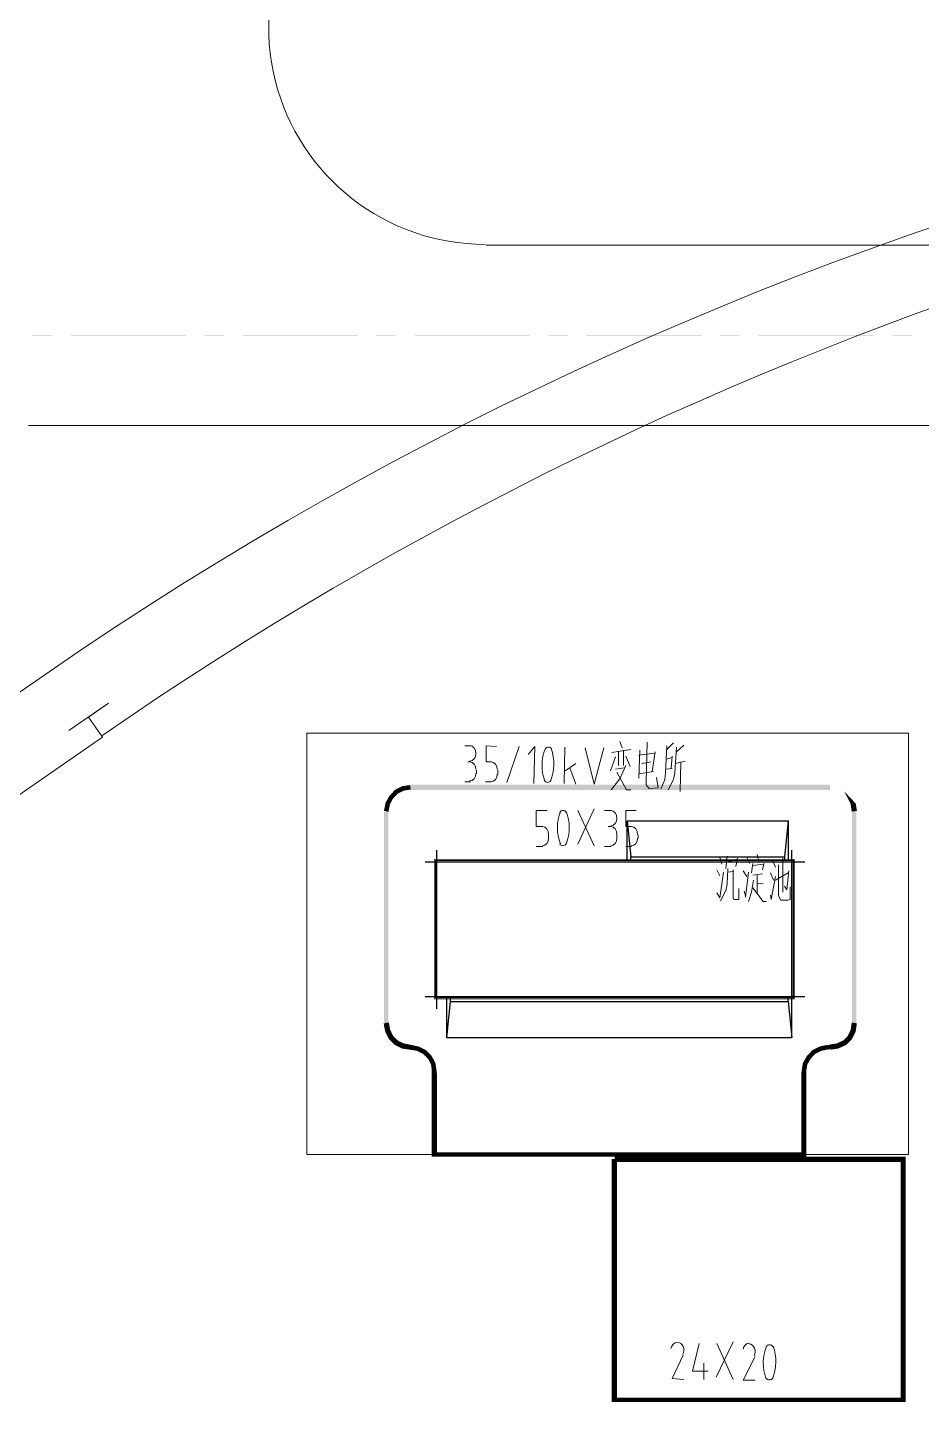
# Model space of a CAD drawing. Header units: millimetres. Extents: x 2315 to 4619, y 1334 to 1897.
# Drawn here: x 3323.9 to 3398.1, y 1520.7 to 1636.6 of the extents above; entities that cross this region are included whole.
import ezdxf

# ---------------------------------------------------------------- set-up
doc = ezdxf.new("R2010")
doc.units = ezdxf.units.MM
for name, color, linetype, true_color in [('PDF_COLU_TEXT_JZ', 9, 'Continuous', 0x808080), ('PDF_DOTE', 9, 'Continuous', 0x808080), ('PDF_P-地面', 9, 'Continuous', 0x808080), ('PDF_房建专业布置图', 9, 'Continuous', 0x808080), ('PDF_站场道路', 7, 'Continuous', 0x957000), ('PDF_转运站初步方案', 7, 'Continuous', 0x00b85c)]:
    doc.layers.add(name, color=color, linetype=linetype, true_color=true_color)

msp = doc.modelspace()

# ---------------------------------------------------------------- hatches: boundary and pattern name
at = {"layer": 'PDF_站场道路', "transparency": 33554559}
for points in [[(3324.29, 1611.08), (3324.29, 1611.02), (3325.88, 1611.02), (3325.88, 1611.08)], [(3327.46, 1611.08), (3327.46, 1611.02), (3336.99, 1611.02), (3336.99, 1611.08)], [(3338.58, 1611.08), (3338.58, 1611.02), (3340.17, 1611.02), (3340.17, 1611.08)], [(3341.76, 1611.08), (3341.76, 1611.02), (3351.29, 1611.02), (3351.29, 1611.08)], [(3352.87, 1611.08), (3352.87, 1611.02), (3354.46, 1611.02), (3354.46, 1611.08)], [(3356.05, 1611.08), (3356.05, 1611.02), (3365.58, 1611.02), (3365.58, 1611.08)], [(3367.17, 1611.08), (3367.17, 1611.02), (3368.76, 1611.02), (3368.76, 1611.08)], [(3370.34, 1611.08), (3370.34, 1611.02), (3379.87, 1611.02), (3379.87, 1611.08)], [(3381.46, 1611.08), (3381.46, 1611.02), (3383.05, 1611.02), (3383.05, 1611.08)], [(3384.64, 1611.08), (3384.64, 1611.02), (3394.17, 1611.02), (3394.17, 1611.08)], [(3395.75, 1611.08), (3395.75, 1611.02), (3397.34, 1611.02), (3397.34, 1611.08)]]:
    msp.add_hatch(color=256, dxfattribs=at).paths.add_polyline_path(points)
at = {"layer": 'PDF_转运站初步方案', "true_color": 0x00a5dd, "transparency": 33554559}
for points in [[(3355.68, 1573.7), (3355.68, 1573.28), (3390.56, 1573.28), (3390.56, 1573.7)], [(3353.49, 1553.91), (3353.85, 1553.91), (3353.85, 1571.5), (3353.49, 1571.5)], [(3392.76, 1571.5), (3392.39, 1571.5), (3392.39, 1553.91), (3392.76, 1553.91)], [(3390.56, 1551.71), (3390.56, 1552.08), (3390.38, 1552.08), (3390.38, 1551.71)]]:
    msp.add_hatch(color=142, dxfattribs=at).paths.add_polyline_path(points)

# ---------------------------------------------------------------- linework, layer by layer
at = {"layer": 'PDF_COLU_TEXT_JZ', "lineweight": 0}
msp.add_lwpolyline([(3357.76, 1567.41), (3387.51, 1567.41), (3387.51, 1555.99), (3357.76, 1555.99)], close=True, dxfattribs=at)
at = {"layer": 'PDF_DOTE', "lineweight": 25}
for points in [[(3357.88, 1555.07), (3357.88, 1568.27)], [(3387.39, 1555.07), (3387.39, 1568.27)], [(3356.91, 1567.29), (3388.48, 1567.29)], [(3356.91, 1556.11), (3388.48, 1556.11)]]:
    msp.add_lwpolyline(points, dxfattribs=at)
at = {"layer": 'PDF_P-地面', "lineweight": 25}
for points in [[(3373.7, 1567.41), (3373.7, 1570.71), (3387.08, 1570.71), (3387.08, 1567.41)], [(3373.7, 1570.71), (3374.01, 1567.72)], [(3387.08, 1570.71), (3386.77, 1567.72)], [(3374.01, 1567.41), (3374.01, 1567.72), (3386.77, 1567.72), (3386.77, 1567.41)], [(3358.68, 1555.99), (3358.68, 1552.69), (3387.39, 1552.69), (3387.39, 1555.99)], [(3358.98, 1555.68), (3358.68, 1552.69)], [(3358.98, 1555.99), (3358.98, 1555.68), (3387.08, 1555.68), (3387.08, 1555.99)], [(3387.08, 1555.68), (3387.39, 1552.69)]]:
    msp.add_lwpolyline(points, dxfattribs=at)
at = {"layer": 'PDF_房建专业布置图', "lineweight": 0}
msp.add_lwpolyline([(3357.67, 1567.5, 0.0611, 0.0611, 0), (3387.57, 1567.5, 0.122, 0.122, 0), (3387.57, 1555.9, 0.0611, 0.0611, 0), (3357.67, 1555.9, 0.0611, 0.0611, 0)], format="xyseb", close=True, dxfattribs=at)
at = {"layer": 'PDF_站场道路', "lineweight": 9}
for points in [[(3361.98, 1618.54), (4057.87, 1618.54)], [(3323.92, 1603.57), (4289.31, 1603.57)]]:
    msp.add_lwpolyline(points, dxfattribs=at)
msp.add_arc((3361.89, 1636.6), 17.99, 117.9987, 270, dxfattribs=at)
at = {"layer": 'PDF_转运站初步方案', "color": 142, "lineweight": 18, "true_color": 0x00a5dd}
msp.add_lwpolyline([(3327.28, 1578.22), (3330.58, 1580.48), (3328.93, 1579.32), (3330.09, 1577.67), (3247.33, 1520.38), (3239.94, 1515.43), (3232.42, 1510.73), (3224.79, 1506.21), (3217.03, 1501.93), (3209.15, 1497.9), (3201.15, 1494.11), (3193.03, 1490.57), (3184.78, 1487.21), (3176.47, 1484.16), (3168.04, 1481.35), (3159.55, 1478.72), (3151, 1476.4), (3142.39, 1474.32), (3111.85, 1467.48)], dxfattribs=at)
msp.add_lwpolyline([(3347.07, 1577.98), (3397.1, 1577.98), (3397.1, 1542.98), (3347.07, 1542.98)], close=True, dxfattribs=at)
at = {"layer": 'PDF_转运站初步方案', "color": 142, "lineweight": 5, "true_color": 0x00a5dd}
for points in [[(3360.2, 1576.94), (3360.75, 1576.94)], [(3362.46, 1575.6), (3361.98, 1575.6), (3361.98, 1576.94), (3362.83, 1576.88)], [(3363.69, 1573.89), (3364.72, 1576.88)], [(3365.95, 1573.82), (3366.01, 1576.88), (3365.46, 1576.21)], [(3373.09, 1577.31), (3373.28, 1576.76)], [(3375.35, 1577.25), (3375.29, 1573.89), (3375.29, 1573.7), (3375.35, 1573.58), (3375.54, 1573.4), (3376.27, 1573.46), (3376.15, 1574.31)], [(3377, 1576.94), (3376.88, 1574.68), (3376.82, 1574.13), (3376.51, 1573.34)], [(3377.55, 1577.18), (3376.94, 1576.57)], [(3378.41, 1577), (3377.8, 1576.45)], [(3368.45, 1573.82), (3368.51, 1576.82)], [(3370.22, 1576.76), (3370.95, 1573.76), (3371.75, 1576.76)], [(3372.73, 1576.02), (3372.3, 1574.86)], [(3372.42, 1576.39), (3374.01, 1576.63)], [(3372.97, 1576.45), (3372.97, 1575.29)], [(3373.4, 1576.57), (3373.4, 1575.29)], [(3373.58, 1576.08), (3373.95, 1575.23)], [(3374.74, 1576.57), (3374.68, 1574.25)], [(3374.68, 1576.15), (3375.96, 1576.33)], [(3376.02, 1576.45), (3375.78, 1574.8)], [(3376.94, 1575.84), (3377.43, 1575.96)], [(3377.8, 1576.82), (3377.67, 1574.68), (3377.55, 1574.13), (3377.12, 1573.28)], [(3377.43, 1576.08), (3377.37, 1575.05)], [(3360.69, 1575.6), (3360.45, 1575.6)], [(3361.18, 1574.92), (3361.18, 1574.62)], [(3362.95, 1574.56), (3362.95, 1574.92)], [(3369.43, 1575.47), (3368.45, 1574.8)], [(3368.94, 1575.11), (3369.43, 1573.76)], [(3373.58, 1575.29), (3373.09, 1574.19), (3372.36, 1573.28)], [(3372.73, 1574.99), (3373.46, 1575.11)], [(3372.85, 1574.74), (3373.64, 1573.28), (3374.01, 1573.28)], [(3375.9, 1574.8), (3374.68, 1574.62)], [(3374.92, 1575.47), (3375.66, 1575.6)], [(3376.88, 1574.99), (3377.43, 1575.05)], [(3377.73, 1575.47), (3378.53, 1575.66)], [(3378.16, 1575.6), (3378.1, 1573.15)], [(3360.69, 1573.95), (3360.2, 1573.95)], [(3361.91, 1573.95), (3362.4, 1573.95)], [(3366.68, 1570.22), (3366.13, 1570.22), (3366.13, 1571.56), (3367.05, 1571.56)], [(3369.61, 1568.76), (3370.95, 1571.69)], [(3369.61, 1571.56), (3370.95, 1568.63)], [(3371.81, 1571.56), (3372.36, 1571.56)], [(3374.07, 1570.22), (3373.58, 1570.22), (3373.58, 1571.56), (3374.44, 1571.56)], [(3372.36, 1570.22), (3372.12, 1570.22)], [(3367.17, 1569.24), (3367.17, 1569.55)], [(3372.85, 1569.55), (3372.85, 1569.24)], [(3374.62, 1569.24), (3374.62, 1569.55)], [(3366.13, 1568.57), (3366.68, 1568.57)], [(3372.36, 1568.57), (3371.81, 1568.57)], [(3373.58, 1568.57), (3374.07, 1568.57)], [(3381.4, 1567.66), (3381.58, 1567.11)], [(3382.01, 1567.78), (3381.89, 1566.74)], [(3383.66, 1567.66), (3383.9, 1567.17)], [(3384.51, 1567.9), (3384.64, 1567.29)], [(3381.16, 1566.62), (3381.4, 1566.13)], [(3382.07, 1566.68), (3382.01, 1565.46), (3381.89, 1564.85)], [(3381.95, 1567.29), (3382.87, 1567.47)], [(3382.07, 1566.74), (3382.07, 1566.43), (3382.5, 1566.5)], [(3382.5, 1566.62), (3382.5, 1564.3), (3382.56, 1564.17), (3382.99, 1564.17), (3382.99, 1565.09)], [(3382.87, 1567.59), (3382.74, 1566.92)], [(3383.35, 1566.56), (3383.66, 1566.07)], [(3384.15, 1567.17), (3384.03, 1566.37)], [(3384.15, 1566.98), (3385, 1567.11)], [(3385.06, 1567.17), (3384.94, 1566.62)], [(3385.8, 1567.35), (3386.04, 1566.86)], [(3386.29, 1567.04), (3386.29, 1564.48), (3386.47, 1564.11), (3387.08, 1564.11), (3387.26, 1564.17), (3387.26, 1565.21)], [(3386.65, 1567.59), (3386.65, 1564.78)], [(3387.14, 1566.56), (3386.96, 1564.97), (3386.77, 1565.27)], [(3381.16, 1564.72), (3381.4, 1564.3), (3381.7, 1566.43)], [(3383.54, 1564.36), (3383.78, 1566.43)], [(3384.21, 1565.76), (3384.03, 1564.78), (3383.78, 1563.99)], [(3384.15, 1566.19), (3384.94, 1566.31)], [(3384.51, 1566.19), (3384.51, 1564.72)], [(3384.51, 1565.46), (3385, 1565.52)], [(3385.61, 1566.37), (3385.86, 1565.76)], [(3386.04, 1566.07), (3385.68, 1564.17), (3385.61, 1564.54)], [(3386.04, 1565.76), (3387.08, 1566.37)], [(3381.89, 1564.91), (3381.46, 1564.05)], [(3383.42, 1564.85), (3383.54, 1564.48)], [(3384.15, 1565.15), (3385, 1563.99), (3385.25, 1563.99)], [(3379.69, 1527.28), (3379.14, 1524.96), (3380.42, 1524.96)], [(3381.09, 1524.47), (3382.5, 1527.4)], [(3381.16, 1527.28), (3382.5, 1524.29)], [(3378.35, 1526.3), (3377.43, 1524.35), (3378.41, 1524.29)], [(3384.33, 1526.18), (3383.35, 1524.23), (3384.33, 1524.23)], [(3380.06, 1525.63), (3380.06, 1524.29)]]:
    msp.add_lwpolyline(points, dxfattribs=at)
at = {"layer": 'PDF_转运站初步方案', "color": 142, "lineweight": 0, "true_color": 0x00a5dd}
for points, const_width in [([(3355.68, 1573.49), (3355.07, 1573.4), (3354.52, 1573.12), (3354.07, 1572.66), (3353.79, 1572.11), (3353.67, 1571.5)], 0.382), ([(3390.56, 1551.9), (3391.17, 1551.99), (3391.78, 1552.26), (3392.21, 1552.69), (3392.49, 1553.27), (3392.58, 1553.91)], 0.435)]:
    msp.add_lwpolyline(points, dxfattribs=dict(at, const_width=const_width))
for points in [[(3392.58, 1571.5, 0.437, 0.437, 0), (3392.49, 1572.11, 0.384, 0.384, 0), (3392.21, 1572.66, 0, 0, 0), (3391.78, 1573.12, 0, 0, 0), (3391.17, 1573.4, 0, 0, 0), (3390.56, 1573.49, 0, 0, 0)], [(3390.38, 1551.9, 0.382, 0.382, 0), (3389.77, 1551.77, 0.382, 0.382, 0), (3389.22, 1551.5, 0.382, 0.382, 0), (3388.79, 1551.04, 0.382, 0.382, 0), (3388.48, 1550.49, 0.382, 0.382, 0), (3388.39, 1549.88, 0.428, 0.428, 0), (3388.39, 1542.98, 0.366, 0.366, 0), (3357.67, 1542.98, 0.428, 0.428, 0), (3357.67, 1549.88, 0.382, 0.382, 0), (3357.58, 1550.49, 0.382, 0.382, 0), (3357.3, 1551.04, 0.382, 0.382, 0), (3356.84, 1551.5, 0.382, 0.382, 0), (3356.3, 1551.77, 0.382, 0.382, 0), (3355.68, 1551.9, 0.437, 0.437, 0), (3355.07, 1551.99, 0.437, 0.437, 0), (3354.52, 1552.26, 0.437, 0.437, 0), (3354.07, 1552.69, 0.437, 0.437, 0), (3353.79, 1553.27, 0.437, 0.437, 0), (3353.67, 1553.91, 0, 0, 0)], [(3372.66, 1542.58, 0.428, 0.428, 0), (3396.64, 1542.58, 0.428, 0.428, 0), (3396.64, 1522.58, 0.366, 0.366, 0), (3372.63, 1522.58, 0.428, 0.428, 0), (3372.63, 1542.61, 0, 0, 0)]]:
    msp.add_lwpolyline(points, format="xyseb", dxfattribs=at)
msp.add_lwpolyline([(3355.68, 1551.71), (3355.68, 1552.08)], dxfattribs=at)
at = {"layer": 'PDF_转运站初步方案', "color": 142, "lineweight": 18, "true_color": 0x00a5dd}
for centre, end in [((3495.97, 1336.13), 131.0449), ((3500.8, 1331.12), 124.7003)]:
    msp.add_arc(centre, 300, 90, end, dxfattribs=at)
at = {"layer": 'PDF_转运站初步方案', "color": 142, "lineweight": 5, "true_color": 0x00a5dd}
for centre, radius, start, end in [((3370.35, 1575.3), 3.73, 157.7369, 200.0919), ((3363.88, 1575.42), 3.73, 337.7369, 20.0919), ((3371.63, 1570.13), 3.73, 158.8219, 201.1781), ((3365.15, 1570.13), 3.73, 338.8219, 21.1781), ((3388.74, 1525.64), 3.73, 157.7369, 200.0919), ((3377.64, 1526.71), 0.773, 332.8082, 22.7081), ((3383.57, 1526.59), 0.773, 332.8082, 22.7081), ((3382.33, 1525.76), 3.73, 337.7369, 20.0919)]:
    msp.add_arc(centre, radius, start, end, dxfattribs=at)
for points in [[(3361.13, 1576.3), (3361.14, 1576.65), (3360.91, 1576.95), (3360.62, 1576.95)], [(3360.6, 1575.67), (3360.89, 1575.66), (3361.12, 1575.95), (3361.13, 1576.3)], [(3367.15, 1576.83), (3367.05, 1576.83), (3366.95, 1576.77), (3366.88, 1576.67)], [(3367.42, 1576.66), (3367.36, 1576.77), (3367.26, 1576.83), (3367.15, 1576.83)], [(3360.6, 1574.02), (3360.89, 1574.01), (3361.12, 1574.3), (3361.13, 1574.65)], [(3361.13, 1574.96), (3361.14, 1575.31), (3360.91, 1575.6), (3360.62, 1575.61)], [(3362.37, 1573.96), (3362.66, 1573.95), (3362.89, 1574.24), (3362.9, 1574.59)], [(3362.9, 1574.96), (3362.91, 1575.31), (3362.68, 1575.6), (3362.39, 1575.61)], [(3366.81, 1574.06), (3366.87, 1573.96), (3366.97, 1573.9), (3367.08, 1573.9)], [(3367.08, 1573.9), (3367.18, 1573.89), (3367.29, 1573.95), (3367.35, 1574.05)], [(3368.36, 1571.56), (3368.25, 1571.56), (3368.15, 1571.51), (3368.09, 1571.4)], [(3368.63, 1571.4), (3368.57, 1571.51), (3368.47, 1571.56), (3368.36, 1571.56)], [(3372.85, 1570.92), (3372.85, 1571.28), (3372.62, 1571.56), (3372.33, 1571.56)], [(3367.17, 1569.58), (3367.17, 1569.93), (3366.94, 1570.22), (3366.65, 1570.22)], [(3372.33, 1570.28), (3372.62, 1570.28), (3372.85, 1570.57), (3372.85, 1570.92)], [(3372.85, 1569.58), (3372.85, 1569.93), (3372.62, 1570.22), (3372.33, 1570.22)], [(3374.56, 1569.58), (3374.56, 1569.93), (3374.33, 1570.22), (3374.04, 1570.22)], [(3366.65, 1568.63), (3366.94, 1568.63), (3367.17, 1568.92), (3367.17, 1569.27)], [(3368.09, 1568.79), (3368.15, 1568.69), (3368.25, 1568.63), (3368.36, 1568.63)], [(3368.36, 1568.63), (3368.47, 1568.63), (3368.57, 1568.69), (3368.63, 1568.79)], [(3372.33, 1568.63), (3372.62, 1568.63), (3372.85, 1568.92), (3372.85, 1569.27)], [(3374.04, 1568.63), (3374.33, 1568.63), (3374.56, 1568.92), (3374.56, 1569.27)], [(3377.85, 1527.35), (3377.62, 1527.36), (3377.41, 1527.15), (3377.34, 1526.85)], [(3378.36, 1527.01), (3378.27, 1527.22), (3378.1, 1527.35), (3377.91, 1527.35)], [(3383.84, 1527.29), (3383.61, 1527.3), (3383.4, 1527.09), (3383.33, 1526.79)], [(3384.28, 1526.89), (3384.19, 1527.1), (3384.02, 1527.23), (3383.83, 1527.23)], [(3385.54, 1527.17), (3385.43, 1527.17), (3385.33, 1527.11), (3385.27, 1527.01)], [(3385.81, 1527), (3385.75, 1527.1), (3385.65, 1527.17), (3385.54, 1527.17)], [(3385.26, 1524.4), (3385.32, 1524.3), (3385.42, 1524.24), (3385.53, 1524.24)], [(3385.53, 1524.24), (3385.63, 1524.23), (3385.73, 1524.29), (3385.8, 1524.39)]]:
    msp.add_open_spline(points, degree=3, dxfattribs=at)

doc.saveas('drawing.dxf')
